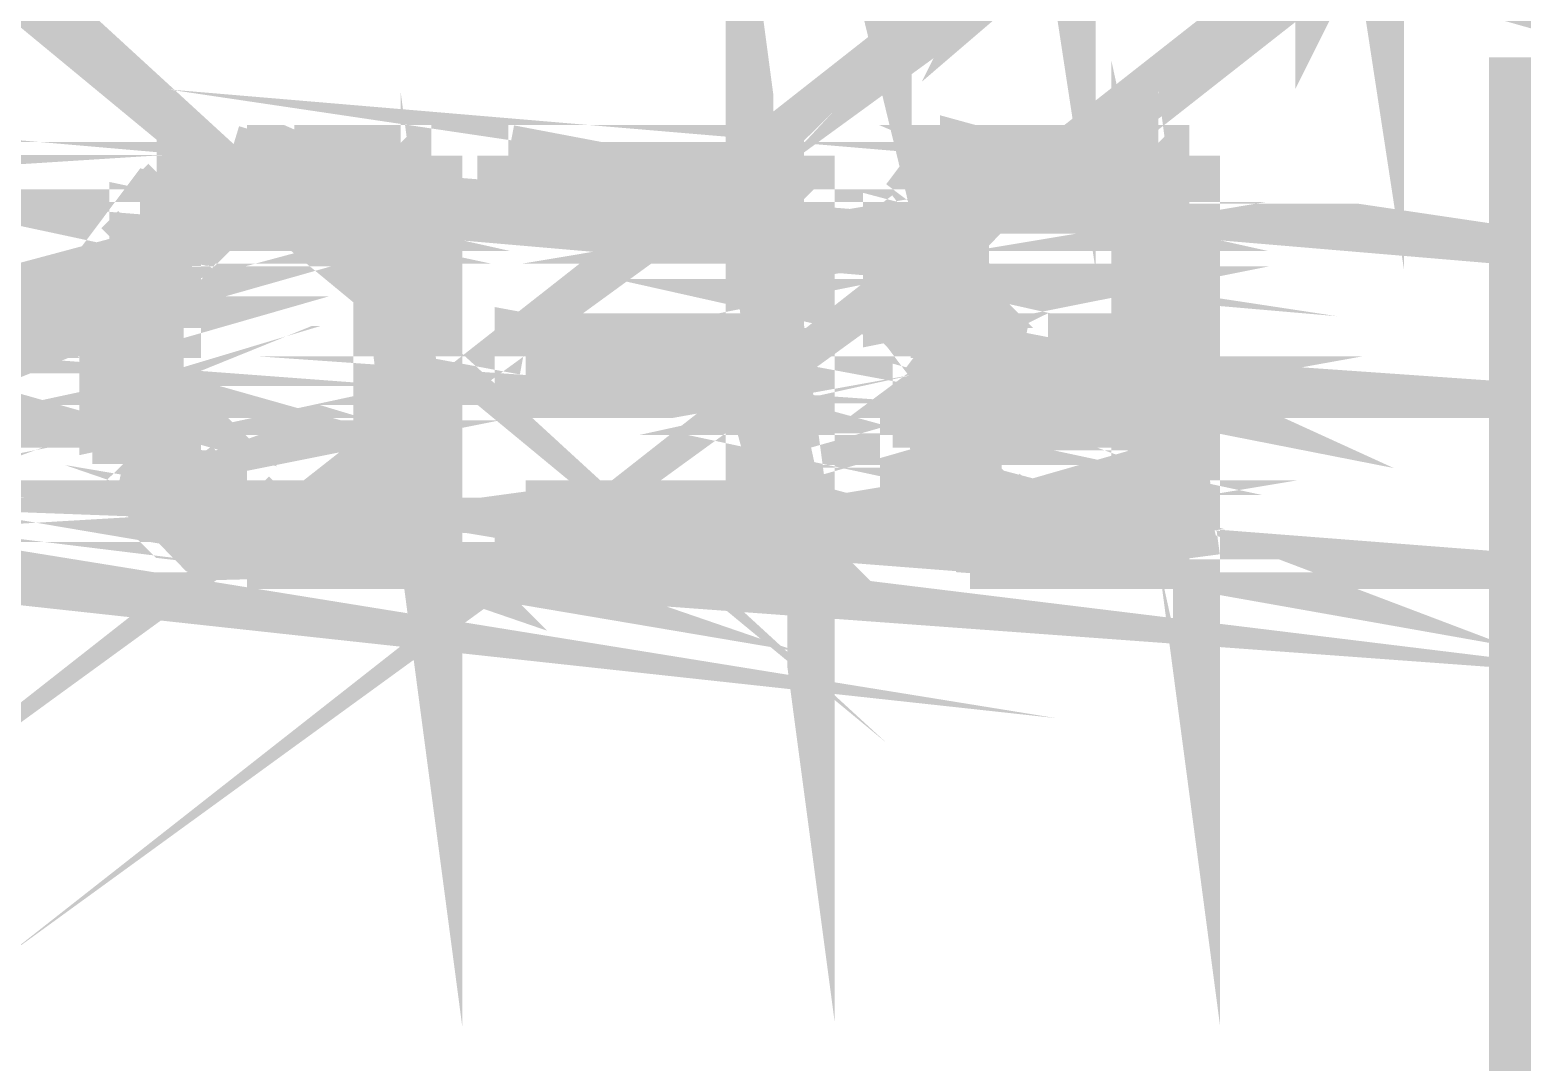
# Model space of a CAD drawing. Header units: inches. Extents: x -524 to 1067, y -71 to 1110.
# Drawn here: x 796.9 to 819.34, y 110.96 to 126.47 of the extents above; entities that cross this region are included whole.
import ezdxf

# ---------------------------------------------------------------- set-up
doc = ezdxf.new("R2010")
doc.units = ezdxf.units.IN
doc.header["$MEASUREMENT"] = 0
doc.layers.add('H', color=7, linetype='Continuous')
doc.layers.add('P', color=7, linetype='Continuous')

msp = doc.modelspace()

# ---------------------------------------------------------------- hatches: boundary and pattern name
at = {"layer": 'H', "linetype": 'Continuous'}
for points in [[(802.296, 123.806), (799.011, 124.065), (799.27, 124.065), (799.27, 124.32), (802.296, 123.806)], [(802.296, 123.806), (799.27, 124.32), (799.719, 124.32), (802.296, 123.806)], [(802.296, 123.806), (799.719, 124.32), (799.978, 124.514), (802.296, 123.806)], [(802.296, 123.806), (799.978, 124.514), (800.168, 124.514), (802.296, 123.806)], [(802.296, 123.806), (800.168, 124.514), (800.621, 124.514), (802.296, 123.806)], [(802.296, 123.806), (800.621, 124.514), (800.876, 124.514), (802.296, 123.806)], [(802.296, 123.806), (800.876, 124.514), (803.004, 124.514), (803.004, 118.528), (802.296, 123.806)], [(804.095, 123.806), (804.095, 124.514), (808.541, 124.514), (807.829, 123.806), (804.095, 123.806)], [(808.541, 118.528), (807.829, 123.806), (808.541, 124.514), (808.541, 118.528)], [(813.625, 123.806), (810.406, 124.065), (810.599, 124.065), (810.599, 124.32), (813.625, 123.806)], [(813.625, 123.806), (810.599, 124.32), (810.858, 124.32), (813.625, 123.806)], [(813.625, 123.806), (810.858, 124.32), (811.114, 124.32), (811.114, 124.514), (813.625, 123.806)], [(813.625, 123.806), (811.114, 124.514), (811.566, 124.514), (813.625, 123.806)], [(813.625, 123.806), (811.566, 124.514), (811.756, 124.514), (813.625, 123.806)], [(813.625, 123.806), (811.756, 124.514), (812.209, 124.514), (813.625, 123.806)], [(813.625, 123.806), (812.209, 124.514), (814.333, 124.514), (814.333, 118.528), (813.625, 123.806)], [(798.817, 123.806), (799.011, 124.065), (802.296, 123.806), (798.817, 123.806)], [(810.147, 123.806), (810.406, 124.065), (813.625, 123.806), (810.147, 123.806)], [(798.558, 123.612), (798.817, 123.806), (800.168, 123.806), (799.978, 123.612), (798.558, 123.612)], [(803.004, 118.528), (802.296, 119.17), (802.296, 123.806), (803.004, 118.528)], [(808.541, 118.528), (807.829, 121.035), (807.829, 123.806), (808.541, 118.528)], [(810.147, 123.612), (810.147, 123.806), (811.307, 123.806), (811.307, 123.612), (810.147, 123.612)], [(814.333, 118.528), (813.625, 121.035), (813.625, 123.806), (814.333, 118.528)], [(798.558, 123.353), (798.558, 123.612), (799.719, 123.612), (799.526, 123.353), (798.558, 123.353)], [(809.891, 123.353), (811.114, 123.612), (810.858, 123.353), (809.891, 123.353)], [(809.891, 123.353), (810.147, 123.612), (811.114, 123.612), (809.891, 123.353)], [(798.303, 123.163), (798.558, 123.353), (799.526, 123.353), (799.011, 122.904), (799.011, 122.003), (798.817, 122.003), (798.817, 121.035), (799.011, 120.846), (799.011, 120.137), (799.27, 120.137), (798.303, 119.878), (798.303, 120.327), (798.109, 120.586), (798.109, 122.455), (798.303, 122.711), (798.303, 123.163)], [(809.891, 122.196), (809.891, 123.353), (810.858, 123.353), (810.858, 122.904), (810.599, 122.904), (810.599, 122.711), (810.858, 122.455), (809.891, 122.196)], [(809.891, 122.196), (810.858, 122.455), (810.858, 122.196), (809.891, 122.196)], [(810.147, 122.003), (809.891, 122.196), (810.858, 122.196), (811.114, 122.003), (810.147, 122.003)], [(810.406, 121.747), (810.147, 122.003), (811.307, 122.003), (810.406, 121.747)], [(810.406, 121.747), (811.307, 122.003), (811.566, 121.747), (810.406, 121.747)], [(804.354, 121.035), (804.354, 121.747), (807.829, 121.035), (804.354, 121.035)], [(807.829, 121.035), (804.354, 121.747), (807.829, 121.747), (807.829, 121.035)], [(813.625, 121.035), (810.599, 121.554), (810.406, 121.747), (813.625, 121.035)], [(813.625, 121.035), (810.406, 121.747), (812.209, 121.747), (813.625, 121.035)], [(813.625, 121.035), (812.209, 121.747), (813.625, 121.747), (813.625, 121.035)], [(813.625, 121.035), (810.599, 121.554), (810.858, 121.554), (813.625, 121.035)], [(813.625, 121.035), (811.114, 121.294), (810.858, 121.554), (813.625, 121.035)], [(810.599, 121.035), (810.858, 121.294), (811.114, 121.294), (813.625, 121.035), (810.599, 121.035)], [(808.541, 118.528), (807.829, 119.17), (807.829, 121.035), (808.541, 118.528)], [(810.406, 120.586), (810.406, 120.846), (811.566, 121.035), (811.307, 120.846), (811.114, 120.846), (811.114, 120.586), (810.406, 120.586)], [(810.406, 120.846), (811.566, 121.035), (811.756, 121.035), (810.406, 120.846)], [(810.406, 120.846), (810.599, 121.035), (811.756, 121.035), (810.406, 120.846)], [(814.333, 118.528), (813.625, 119.17), (813.625, 121.035), (814.333, 118.528)], [(810.147, 120.327), (810.406, 120.586), (811.114, 120.327), (810.147, 120.327)], [(811.114, 120.327), (810.406, 120.586), (811.114, 120.586), (811.114, 120.327)], [(811.114, 119.878), (810.147, 120.137), (811.114, 120.327), (811.114, 119.878)], [(810.147, 120.137), (810.147, 120.327), (811.114, 120.327), (810.147, 120.137)], [(798.817, 119.429), (798.303, 119.878), (799.27, 120.137), (799.27, 119.878), (799.526, 119.685), (799.719, 119.685), (798.817, 119.429)], [(810.147, 119.685), (810.147, 120.137), (811.114, 119.878), (811.114, 119.685), (810.147, 119.685)], [(798.817, 119.429), (799.719, 119.685), (799.719, 119.429), (798.817, 119.429)], [(810.406, 119.17), (810.406, 119.685), (811.114, 119.685), (811.307, 119.429), (810.406, 119.17)], [(798.817, 119.17), (800.168, 119.429), (800.427, 119.17), (798.817, 119.17)], [(798.817, 119.17), (798.817, 119.429), (800.168, 119.429), (798.817, 119.17)], [(810.406, 119.17), (811.566, 119.429), (811.756, 119.17), (810.406, 119.17)], [(810.406, 119.17), (811.307, 119.429), (811.566, 119.429), (810.406, 119.17)], [(803.004, 118.528), (799.011, 118.977), (798.817, 119.17), (803.004, 118.528)], [(803.004, 118.528), (798.817, 119.17), (800.876, 119.17), (803.004, 118.528)], [(803.004, 118.528), (800.876, 119.17), (802.296, 119.17), (803.004, 118.528)], [(804.354, 118.528), (804.354, 119.17), (808.541, 118.528), (804.354, 118.528)], [(808.541, 118.528), (804.354, 119.17), (807.829, 119.17), (808.541, 118.528)], [(814.333, 118.528), (810.599, 118.977), (810.599, 119.17), (810.406, 119.17), (810.599, 119.17), (810.599, 119.17), (814.333, 118.528)], [(814.333, 118.528), (810.406, 119.17), (812.464, 119.17), (814.333, 118.528)], [(814.333, 118.528), (812.464, 119.17), (813.625, 119.17), (814.333, 118.528)], [(803.004, 118.528), (799.526, 118.718), (799.27, 118.977), (799.011, 118.977), (799.27, 118.977), (799.27, 118.977), (803.004, 118.528)], [(814.333, 118.528), (810.858, 118.718), (810.858, 118.977), (810.599, 118.977), (810.858, 118.977), (810.858, 118.977), (814.333, 118.528)], [(803.004, 118.528), (799.526, 118.718), (799.719, 118.718), (803.004, 118.528)], [(803.004, 118.528), (799.719, 118.718), (799.978, 118.718), (803.004, 118.528)], [(800.168, 118.528), (799.978, 118.718), (803.004, 118.528), (800.168, 118.528)], [(814.333, 118.528), (810.858, 118.718), (811.114, 118.718), (814.333, 118.528)], [(814.333, 118.528), (811.114, 118.718), (811.566, 118.718), (814.333, 118.528)], [(811.566, 118.528), (811.566, 118.718), (814.333, 118.528), (811.566, 118.528)]]:
    msp.add_hatch(color=256, dxfattribs=at).paths.add_polyline_path(points)

# ---------------------------------------------------------------- linework, layer by layer
at = {"layer": 'P'}
for points, const_width in [([(812.658, 128.247), (812.464, 128.054), (811.756, 127.539), (812.658, 128.247)], 0.927), ([(817.1, 128.054), (816.391, 127.539), (817.293, 128.247)], 0.927), ([(793.923, 129.664), (796.241, 127.539), (793.668, 129.664), (793.923, 129.664)], 0.927), ([(811.756, 133.591), (812.464, 128.955), (812.464, 133.591)], 0.927), ([(816.391, 133.591), (817.1, 128.955), (817.1, 133.591)], 0.927), ([(816.391, 133.591), (817.1, 128.955), (816.391, 127.539), (816.391, 133.591)], 0.927), ([(813.366, 128.7), (812.464, 128.955), (813.11, 128.7), (813.366, 128.7)], 0.927), ([(812.658, 128.247), (811.756, 127.539), (812.658, 128.507), (812.658, 128.247)], 0.927), ([(817.293, 128.247), (816.391, 127.539), (817.293, 128.507), (817.293, 128.247)], 0.927), ([(809.698, 129.664), (809.698, 127.539), (809.183, 129.664)], 0.927), ([(807.829, 121.747), (807.829, 123.871), (808.541, 118.528)], 0.927), ([(813.11, 128.7), (811.756, 127.539), (812.464, 128.955)], 0.927), ([(814.333, 118.528), (813.625, 121.747), (813.625, 121.101)], 0.927), ([(819.417, 125.481), (819.417, 53.375)], 1.157), ([(891.264, 125.481), (819.417, 125.481)], 1.157), ([(864.807, 125.481), (819.417, 125.481), (819.417, 53.375), (864.807, 53.375)], 1.157), ([(802.23, 123.871), (802.938, 118.528), (802.938, 124.579)], 0.927), ([(807.829, 123.871), (808.541, 118.528), (808.541, 124.579)], 0.927), ([(813.625, 123.871), (814.333, 118.528), (814.333, 124.579)], 0.927), ([(799.912, 124.579), (799.719, 124.32), (802.23, 123.871)], 0.927), ([(802.23, 123.871), (799.912, 124.579)], 0.927), ([(799.912, 124.579), (802.23, 123.871), (799.912, 124.579), (799.912, 124.579)], 0.927), ([(800.168, 124.579), (802.23, 123.871), (800.168, 124.579)], 0.927), ([(800.168, 124.579), (802.23, 123.871)], 0.927), ([(802.23, 123.871), (800.361, 124.579), (800.168, 124.579)], 0.927), ([(802.23, 123.871), (800.361, 124.579)], 0.927), ([(800.361, 124.579), (800.621, 124.579), (802.23, 123.871)], 0.927), ([(800.621, 124.579), (802.23, 123.871), (800.621, 124.579)], 0.927), ([(800.621, 124.579), (800.621, 124.579)], 0.927), ([(800.876, 124.579), (802.23, 123.871), (800.876, 124.579)], 0.927), ([(800.876, 124.579), (802.938, 124.579)], 0.927), ([(802.23, 123.871), (800.876, 124.579)], 0.927), ([(802.938, 124.579), (802.23, 123.871)], 0.927), ([(802.938, 124.579), (802.23, 123.871)], 0.927), ([(807.829, 123.871), (804.095, 124.579)], 0.927), ([(804.095, 124.579), (804.095, 123.871)], 0.927), ([(807.829, 123.871), (804.095, 124.579)], 0.927), ([(804.095, 124.579), (808.541, 124.579)], 0.927), ([(808.541, 124.579), (807.829, 123.871)], 0.927), ([(808.541, 124.579), (807.829, 123.871)], 0.927), ([(813.625, 123.871), (811.95, 124.579), (812.209, 124.579)], 0.927), ([(811.048, 124.32), (811.048, 124.579), (813.625, 123.871)], 0.927), ([(811.048, 124.579), (813.625, 123.871)], 0.927), ([(811.307, 124.579), (811.048, 124.579)], 0.927), ([(813.625, 123.871), (811.307, 124.579)], 0.927), ([(813.625, 123.871), (811.307, 124.579)], 0.927), ([(811.307, 124.579), (811.501, 124.579)], 0.927), ([(811.501, 124.579), (813.625, 123.871)], 0.927), ([(811.501, 124.579), (813.625, 123.871), (811.501, 124.579)], 0.927), ([(811.501, 124.579), (811.501, 124.579)], 0.927), ([(811.756, 124.579), (813.625, 123.871), (811.756, 124.579)], 0.927), ([(811.756, 124.579), (813.625, 123.871)], 0.927), ([(811.95, 124.579), (811.756, 124.579)], 0.927), ([(813.625, 123.871), (811.95, 124.579)], 0.927), ([(812.209, 124.579), (813.625, 123.871)], 0.927), ([(812.209, 124.579), (814.333, 124.579)], 0.927), ([(813.625, 123.871), (812.209, 124.579)], 0.927), ([(814.333, 124.579), (813.625, 123.871)], 0.927), ([(814.333, 124.579), (813.625, 123.871)], 0.927), ([(787.423, 124.32), (784.397, 124.127), (787.682, 124.127), (787.423, 124.32)], 0.927), ([(802.23, 123.871), (799.27, 124.127), (799.27, 124.32), (802.23, 123.871)], 0.927), ([(799.27, 124.32), (802.23, 123.871), (799.46, 124.32), (799.27, 124.32)], 0.927), ([(802.23, 123.871), (799.46, 124.32)], 0.927), ([(799.46, 124.32), (799.719, 124.32), (802.23, 123.871)], 0.927), ([(799.719, 124.32), (802.23, 123.871), (799.719, 124.32)], 0.927), ([(799.719, 124.32), (799.719, 124.32)], 0.927), ([(813.625, 123.871), (810.599, 124.127), (810.599, 124.32), (813.625, 123.871)], 0.927), ([(810.599, 124.32), (813.625, 123.871), (810.858, 124.32), (810.599, 124.32)], 0.927), ([(813.625, 123.871), (810.858, 124.32), (810.858, 124.32), (813.625, 123.871)], 0.927), ([(810.858, 124.32), (813.625, 123.871)], 0.927), ([(811.048, 124.32), (810.858, 124.32)], 0.927), ([(813.625, 123.871), (811.048, 124.32)], 0.927), ([(813.625, 123.871), (811.048, 124.32)], 0.927), ([(798.752, 123.871), (802.23, 123.871), (799.011, 124.127)], 0.927), ([(799.011, 124.127), (798.752, 123.871)], 0.927), ([(802.23, 123.871), (799.011, 124.127)], 0.927), ([(799.011, 124.127), (799.011, 124.127)], 0.927), ([(799.011, 124.127), (802.23, 123.871)], 0.927), ([(799.011, 124.127), (802.23, 123.871)], 0.927), ([(802.23, 123.871), (799.27, 124.127), (799.011, 124.127)], 0.927), ([(813.625, 123.871), (810.34, 124.127), (810.147, 123.871)], 0.927), ([(813.625, 123.871), (810.34, 124.127)], 0.927), ([(810.34, 124.127), (810.34, 124.127)], 0.927), ([(810.34, 124.127), (813.625, 123.871)], 0.927), ([(810.34, 124.127), (813.625, 123.871)], 0.927), ([(813.625, 123.871), (810.599, 124.127), (810.34, 124.127)], 0.927), ([(800.168, 123.871), (798.752, 123.871), (799.912, 123.612)], 0.927), ([(798.752, 123.871), (799.912, 123.612), (798.558, 123.612), (798.752, 123.871)], 0.927), ([(800.168, 123.871), (798.752, 123.871)], 0.927), ([(798.752, 123.871), (800.168, 123.871)], 0.927), ([(800.168, 123.871), (798.752, 123.871)], 0.927), ([(798.752, 123.871), (800.361, 123.871), (800.168, 123.871)], 0.927), ([(798.752, 123.871), (800.361, 123.871), (800.621, 123.871)], 0.927), ([(800.621, 123.871), (798.752, 123.871)], 0.927), ([(800.621, 123.871), (798.752, 123.871)], 0.927), ([(798.752, 123.871), (800.621, 123.871)], 0.927), ([(800.876, 123.871), (798.752, 123.871)], 0.927), ([(798.752, 123.871), (802.23, 123.871)], 0.927), ([(800.876, 123.871), (798.752, 123.871), (800.621, 123.871)], 0.927), ([(798.752, 123.871), (800.621, 123.871)], 0.927), ([(800.621, 123.871), (798.752, 123.871)], 0.927), ([(798.752, 123.871), (798.752, 123.871)], 0.927), ([(799.912, 123.612), (800.168, 123.871)], 0.927), ([(800.621, 123.871), (800.876, 123.871)], 0.927), ([(802.23, 123.871), (800.876, 123.871)], 0.927), ([(802.23, 123.871), (802.23, 119.236)], 0.927), ([(802.938, 118.528), (802.23, 123.871)], 0.927), ([(804.095, 123.871), (807.829, 123.871)], 0.927), ([(810.147, 123.871), (811.307, 123.612), (810.147, 123.612)], 0.927), ([(811.501, 123.871), (810.147, 123.871), (811.501, 123.871)], 0.927), ([(811.307, 123.871), (810.147, 123.871)], 0.927), ([(810.147, 123.871), (811.307, 123.612)], 0.927), ([(810.147, 123.612), (810.147, 123.871)], 0.927), ([(811.756, 123.871), (810.147, 123.871), (811.756, 123.871)], 0.927), ([(811.501, 123.871), (810.147, 123.871), (811.501, 123.871), (811.501, 123.871)], 0.927), ([(812.209, 123.871), (810.147, 123.871), (813.625, 123.871)], 0.927), ([(812.209, 123.871), (810.147, 123.871), (811.95, 123.871), (812.209, 123.871)], 0.927), ([(810.147, 123.871), (811.95, 123.871), (811.756, 123.871), (810.147, 123.871)], 0.927), ([(810.147, 123.871), (811.756, 123.871), (810.147, 123.871), (810.147, 123.871)], 0.927), ([(810.147, 123.871), (813.625, 123.871)], 0.927), ([(811.307, 123.612), (811.307, 123.871)], 0.927), ([(813.625, 123.871), (812.209, 123.871)], 0.927), ([(814.333, 118.528), (813.625, 121.747), (813.625, 123.871)], 0.927), ([(813.625, 123.871), (814.333, 118.528)], 0.927), ([(811.048, 123.612), (809.891, 123.419), (810.147, 123.612)], 0.927), ([(800.168, 119.429), (798.752, 119.236), (799.912, 119.429)], 0.927), ([(799.46, 123.419), (798.303, 123.163), (799.27, 123.163)], 0.927), ([(798.558, 123.612), (799.46, 123.419), (798.558, 123.419), (798.558, 123.612)], 0.927), ([(798.558, 123.419), (799.46, 123.419), (798.303, 123.163)], 0.927), ([(798.303, 123.163), (798.558, 123.419)], 0.927), ([(799.912, 123.612), (798.558, 123.612)], 0.927), ([(798.558, 123.612), (799.912, 123.612)], 0.927), ([(799.912, 123.612), (798.558, 123.612)], 0.927), ([(798.558, 123.612), (799.719, 123.612), (799.912, 123.612)], 0.927), ([(798.558, 123.612), (799.719, 123.612)], 0.927), ([(799.719, 123.612), (798.558, 123.612)], 0.927), ([(798.558, 123.612), (798.558, 123.612)], 0.927), ([(799.719, 123.612), (798.558, 123.612)], 0.927), ([(798.558, 123.612), (799.46, 123.419), (799.719, 123.612)], 0.927), ([(799.46, 123.419), (798.558, 123.419)], 0.927), ([(798.558, 123.419), (799.46, 123.419)], 0.927), ([(799.46, 123.419), (798.558, 123.419)], 0.927), ([(798.558, 123.419), (799.46, 123.419)], 0.927), ([(799.27, 123.163), (799.46, 123.419)], 0.927), ([(799.46, 123.419), (799.46, 123.419)], 0.927), ([(811.048, 123.612), (810.858, 123.419), (809.891, 123.419), (811.048, 123.612)], 0.927), ([(810.858, 123.419), (809.891, 123.419), (810.858, 123.163), (810.858, 123.419)], 0.927), ([(809.891, 123.419), (810.858, 123.163), (809.891, 123.163), (809.891, 123.419)], 0.927), ([(810.858, 123.419), (809.891, 123.419)], 0.927), ([(809.891, 123.419), (810.858, 123.419)], 0.927), ([(810.858, 123.419), (809.891, 123.419), (809.891, 123.419)], 0.927), ([(809.891, 123.419), (810.858, 123.419)], 0.927), ([(811.307, 123.612), (810.147, 123.612)], 0.927), ([(810.147, 123.612), (811.307, 123.612)], 0.927), ([(811.048, 123.612), (810.147, 123.612)], 0.927), ([(810.147, 123.612), (811.048, 123.612), (811.048, 123.612), (810.147, 123.612)], 0.927), ([(799.27, 123.163), (798.303, 122.904), (799.011, 122.904), (799.27, 123.163)], 0.927), ([(798.303, 123.163), (799.27, 123.163)], 0.927), ([(799.27, 123.163), (798.303, 123.163), (798.303, 123.163), (799.27, 123.163)], 0.927), ([(798.303, 123.163), (799.27, 123.163)], 0.927), ([(798.303, 123.163), (799.27, 123.163)], 0.927), ([(799.27, 123.163), (798.303, 122.904), (798.303, 123.163)], 0.927), ([(799.27, 123.163), (799.27, 123.163)], 0.927), ([(810.858, 123.163), (809.891, 123.163), (810.858, 122.904), (810.858, 123.163)], 0.927), ([(809.891, 123.163), (810.858, 122.904), (809.891, 122.904), (809.891, 123.163)], 0.927), ([(799.011, 122.711), (798.109, 122.455), (798.303, 122.711)], 0.927), ([(798.303, 122.904), (799.011, 122.904)], 0.927), ([(799.011, 122.904), (798.303, 122.711)], 0.927), ([(798.303, 122.711), (798.303, 122.904)], 0.927), ([(799.011, 122.904), (798.303, 122.711)], 0.927), ([(798.303, 122.711), (799.011, 122.711), (799.011, 122.904)], 0.927), ([(810.858, 122.904), (809.891, 122.904), (810.599, 122.904)], 0.927), ([(809.891, 122.904), (810.599, 122.904), (809.891, 122.904), (809.891, 122.904), (810.599, 122.904), (809.891, 122.904)], 0.927), ([(810.599, 122.904), (810.599, 122.904), (809.891, 122.904)], 0.927), ([(810.599, 122.904), (809.891, 122.711)], 0.927), ([(809.891, 122.711), (809.891, 122.904)], 0.927), ([(810.599, 122.904), (809.891, 122.711)], 0.927), ([(809.891, 122.711), (810.599, 122.711), (810.599, 122.904)], 0.927), ([(810.599, 122.904), (810.858, 122.904)], 0.927), ([(799.011, 122.711), (798.109, 122.455), (799.011, 122.455), (799.011, 122.711)], 0.927), ([(798.303, 122.711), (799.011, 122.711)], 0.927), ([(799.011, 122.711), (798.303, 122.711)], 0.927), ([(798.303, 122.711), (798.303, 122.711)], 0.927), ([(799.011, 122.711), (798.303, 122.711)], 0.927), ([(798.303, 122.711), (799.011, 122.711), (799.011, 122.711), (798.303, 122.711)], 0.927), ([(809.891, 122.711), (810.599, 122.711)], 0.927), ([(810.599, 122.711), (809.891, 122.455)], 0.927), ([(809.891, 122.455), (809.891, 122.711)], 0.927), ([(810.599, 122.711), (809.891, 122.455)], 0.927), ([(809.891, 122.455), (810.858, 122.455), (810.599, 122.711)], 0.927), ([(798.109, 122.455), (799.011, 122.455)], 0.927), ([(799.011, 122.455), (798.109, 122.455)], 0.927), ([(798.109, 122.455), (798.109, 122.455)], 0.927), ([(799.011, 122.455), (798.109, 122.455)], 0.927), ([(798.109, 122.455), (799.011, 122.455), (799.011, 122.455), (798.109, 122.455)], 0.927), ([(799.011, 122.455), (798.109, 122.262), (798.109, 122.455)], 0.927), ([(799.011, 122.455), (798.109, 122.262)], 0.927), ([(799.011, 122.262), (799.011, 122.455)], 0.927), ([(809.891, 122.455), (810.858, 122.455), (809.891, 122.262), (809.891, 122.455)], 0.927), ([(810.858, 122.455), (809.891, 122.262), (810.858, 122.455)], 0.927), ([(799.011, 122.262), (798.109, 122.003), (799.011, 122.003), (799.011, 122.262)], 0.927), ([(798.109, 122.262), (799.011, 122.262)], 0.927), ([(798.109, 122.262), (799.011, 122.262)], 0.927), ([(799.011, 122.262), (798.109, 122.003), (798.109, 122.262)], 0.927), ([(810.858, 122.262), (809.891, 122.262), (811.048, 122.003), (810.858, 122.262)], 0.927), ([(810.858, 122.262), (809.891, 122.262)], 0.927), ([(809.891, 122.262), (810.858, 122.262)], 0.927), ([(809.891, 122.262), (811.048, 122.003)], 0.927), ([(810.147, 122.003), (809.891, 122.262)], 0.927), ([(810.858, 122.262), (809.891, 122.262), (809.891, 122.262)], 0.927), ([(809.891, 122.262), (810.858, 122.262)], 0.927), ([(798.109, 122.003), (799.011, 122.003)], 0.927), ([(799.011, 122.003), (798.109, 122.003)], 0.927), ([(798.109, 122.003), (798.109, 122.003)], 0.927), ([(799.011, 122.003), (798.109, 122.003)], 0.927), ([(798.109, 122.003), (798.752, 122.003)], 0.927), ([(798.109, 122.003), (798.752, 122.003)], 0.927), ([(798.752, 122.003), (798.109, 121.747)], 0.927), ([(798.109, 121.747), (798.109, 122.003)], 0.927), ([(798.752, 122.003), (798.109, 121.747)], 0.927), ([(798.109, 121.747), (798.752, 121.747), (798.752, 122.003)], 0.927), ([(798.752, 122.003), (799.011, 122.003)], 0.927), ([(810.147, 122.003), (811.307, 122.003)], 0.927), ([(811.307, 122.003), (810.147, 122.003)], 0.927), ([(810.147, 122.003), (811.307, 122.003)], 0.927), ([(811.307, 122.003), (810.34, 121.747), (810.147, 122.003)], 0.927), ([(811.048, 122.003), (810.147, 122.003)], 0.927), ([(811.048, 122.003), (810.147, 122.003)], 0.927), ([(810.147, 122.003), (811.048, 122.003), (811.048, 122.003), (810.147, 122.003)], 0.927), ([(811.048, 122.003), (810.147, 122.003)], 0.927), ([(810.147, 122.003), (810.147, 122.003)], 0.927), ([(811.048, 122.003), (810.147, 122.003)], 0.927), ([(810.147, 122.003), (811.307, 122.003), (811.048, 122.003)], 0.927), ([(810.147, 122.003), (811.307, 122.003), (811.307, 122.003)], 0.927), ([(811.307, 122.003), (810.147, 122.003)], 0.927), ([(810.34, 121.747), (813.625, 121.101), (812.209, 121.747)], 0.927), ([(810.34, 121.747), (811.307, 122.003)], 0.927), ([(811.307, 122.003), (811.501, 121.747)], 0.927), ([(798.752, 121.747), (798.109, 121.554), (798.752, 121.554)], 0.927), ([(798.109, 121.747), (798.752, 121.747)], 0.927), ([(798.752, 121.747), (798.109, 121.554)], 0.927), ([(798.109, 121.554), (798.109, 121.747)], 0.927), ([(798.752, 121.554), (798.752, 121.747)], 0.927), ([(804.354, 121.747), (804.354, 121.101), (807.829, 121.101), (804.354, 121.747)], 0.927), ([(804.354, 121.747), (807.829, 121.747), (804.354, 121.747), (804.354, 121.747), (807.829, 121.747)], 0.927), ([(804.354, 121.747), (807.829, 121.101), (807.829, 121.747)], 0.927), ([(808.541, 118.528), (807.829, 121.747)], 0.927), ([(807.829, 121.747), (807.829, 121.101)], 0.927), ([(808.541, 118.528), (807.829, 121.747)], 0.927), ([(811.95, 121.747), (810.34, 121.747), (811.95, 121.747)], 0.927), ([(812.209, 121.747), (810.34, 121.747), (812.209, 121.747), (812.209, 121.747)], 0.927), ([(811.95, 121.747), (810.34, 121.747), (811.756, 121.747), (811.95, 121.747)], 0.927), ([(810.34, 121.747), (811.756, 121.747), (811.501, 121.747), (810.34, 121.747)], 0.927), ([(811.501, 121.747), (810.34, 121.747)], 0.927), ([(811.501, 121.747), (810.34, 121.747), (811.501, 121.747), (811.501, 121.747)], 0.927), ([(813.625, 121.101), (810.34, 121.747)], 0.927), ([(810.34, 121.747), (810.599, 121.554)], 0.927), ([(813.625, 121.101), (810.34, 121.747)], 0.927), ([(810.34, 121.747), (810.34, 121.747)], 0.927), ([(810.34, 121.747), (813.625, 121.101)], 0.927), ([(812.209, 121.747), (810.34, 121.747)], 0.927), ([(812.209, 121.747), (813.625, 121.747), (812.209, 121.747), (812.209, 121.747), (813.625, 121.747)], 0.927), ([(812.209, 121.747), (813.625, 121.101), (813.625, 121.747)], 0.927), ([(790.448, 121.294), (793.923, 121.294), (790.448, 121.554), (790.448, 121.294)], 0.927), ([(798.109, 121.554), (798.752, 121.554), (798.109, 121.294)], 0.927), ([(798.109, 121.294), (798.109, 121.554)], 0.927), ([(798.752, 121.554), (798.109, 121.294)], 0.927), ([(798.752, 121.294), (798.752, 121.554)], 0.927), ([(810.858, 121.554), (813.625, 121.101), (810.599, 121.554)], 0.927), ([(810.599, 121.554), (810.858, 121.554)], 0.927), ([(813.625, 121.101), (810.599, 121.554), (810.599, 121.554), (813.625, 121.101)], 0.927), ([(810.599, 121.554), (813.625, 121.101)], 0.927), ([(810.858, 121.554), (811.048, 121.294)], 0.927), ([(813.625, 121.101), (810.858, 121.554)], 0.927), ([(798.752, 121.294), (798.109, 121.294), (798.752, 121.101)], 0.927), ([(798.109, 121.294), (798.752, 121.101), (798.109, 121.101)], 0.927), ([(798.109, 121.101), (799.011, 120.846), (798.752, 121.101)], 0.927), ([(798.109, 121.294), (798.752, 121.294)], 0.927), ([(798.109, 121.294), (798.752, 121.294)], 0.927), ([(798.752, 121.294), (798.109, 121.294)], 0.927), ([(798.109, 121.294), (798.109, 121.294)], 0.927), ([(798.109, 121.101), (798.109, 121.294)], 0.927), ([(798.752, 121.101), (798.752, 121.294)], 0.927), ([(810.599, 121.101), (813.625, 121.101), (810.858, 121.294), (810.599, 121.101)], 0.927), ([(813.625, 121.101), (810.858, 121.294)], 0.927), ([(810.858, 121.294), (811.048, 121.294), (813.625, 121.101)], 0.927), ([(811.048, 121.294), (813.625, 121.101)], 0.927), ([(811.048, 121.294), (813.625, 121.101), (811.048, 121.294)], 0.927), ([(811.048, 121.294), (811.048, 121.294)], 0.927), ([(798.109, 121.101), (799.011, 120.846), (798.109, 120.846), (798.109, 121.101)], 0.927), ([(798.752, 121.101), (798.109, 121.101)], 0.927), ([(811.307, 120.846), (810.34, 120.846), (811.501, 121.101)], 0.927), ([(810.599, 121.101), (811.756, 121.101), (810.34, 120.846)], 0.927), ([(807.829, 121.101), (807.829, 119.236)], 0.927), ([(808.541, 118.528), (807.829, 121.101)], 0.927), ([(807.829, 121.101), (808.541, 118.528)], 0.927), ([(811.756, 121.101), (810.34, 120.846), (811.756, 121.101)], 0.927), ([(811.501, 121.101), (810.34, 120.846), (811.501, 121.101), (811.501, 121.101)], 0.927), ([(810.34, 120.846), (810.599, 121.101)], 0.927), ([(811.95, 121.101), (810.599, 121.101), (811.95, 121.101), (810.599, 121.101)], 0.927), ([(810.599, 121.101), (811.756, 121.101), (811.95, 121.101)], 0.927), ([(811.95, 121.101), (810.599, 121.101), (812.209, 121.101), (811.95, 121.101)], 0.927), ([(810.599, 121.101), (812.209, 121.101), (813.625, 121.101), (810.599, 121.101)], 0.927), ([(810.599, 121.101), (812.209, 121.101), (810.599, 121.101), (810.599, 121.101)], 0.927), ([(811.501, 121.101), (811.307, 120.846)], 0.927), ([(813.625, 121.101), (813.625, 119.236), (814.333, 118.528)], 0.927), ([(814.333, 118.528), (813.625, 121.101)], 0.927), ([(813.625, 121.101), (814.333, 118.528)], 0.927), ([(799.011, 120.846), (798.109, 120.652), (799.011, 120.652), (799.011, 120.846)], 0.927), ([(799.011, 120.846), (798.109, 120.846)], 0.927), ([(798.109, 120.846), (799.011, 120.846)], 0.927), ([(798.109, 120.846), (799.011, 120.846)], 0.927), ([(799.011, 120.846), (798.109, 120.652), (798.109, 120.846)], 0.927), ([(799.011, 120.846), (799.011, 120.846)], 0.927), ([(810.34, 120.846), (811.048, 120.652), (810.34, 120.652), (810.34, 120.846)], 0.927), ([(811.307, 120.846), (810.34, 120.846)], 0.927), ([(810.34, 120.846), (811.307, 120.846)], 0.927), ([(810.34, 120.846), (811.307, 120.846)], 0.927), ([(811.307, 120.846), (810.34, 120.846), (810.34, 120.846), (811.307, 120.846)], 0.927), ([(810.34, 120.846), (811.048, 120.846), (811.307, 120.846)], 0.927), ([(810.34, 120.846), (811.048, 120.846)], 0.927), ([(811.048, 120.846), (810.34, 120.846), (810.34, 120.846), (811.048, 120.846)], 0.927), ([(810.34, 120.846), (811.048, 120.652), (811.048, 120.846)], 0.927), ([(811.307, 120.846), (811.307, 120.846)], 0.927), ([(798.109, 120.652), (799.011, 120.652), (798.109, 120.652), (798.109, 120.652), (799.011, 120.652)], 0.927), ([(798.109, 120.652), (799.011, 120.393), (799.011, 120.652)], 0.927), ([(798.109, 120.652), (799.011, 120.393)], 0.927), ([(798.303, 120.393), (798.109, 120.652)], 0.927), ([(811.048, 120.652), (810.34, 120.652), (811.048, 120.652), (810.34, 120.652), (811.048, 120.393), (811.048, 120.652)], 0.927), ([(810.147, 120.393), (811.048, 120.393), (810.34, 120.652)], 0.927), ([(810.34, 120.652), (810.147, 120.393)], 0.927), ([(790.448, 118.977), (794.569, 118.528), (790.189, 119.236), (790.448, 118.977)], 0.927), ([(799.011, 120.393), (798.303, 120.137), (799.011, 120.137)], 0.927), ([(799.011, 120.393), (798.303, 120.393)], 0.927), ([(799.011, 120.393), (798.303, 120.393)], 0.927), ([(798.303, 120.393), (799.011, 120.393), (799.011, 120.393), (798.303, 120.393)], 0.927), ([(799.011, 120.393), (798.303, 120.137)], 0.927), ([(798.303, 120.137), (798.303, 120.393)], 0.927), ([(799.011, 120.137), (799.011, 120.393)], 0.927), ([(810.147, 120.393), (811.048, 120.393), (810.147, 120.137), (810.147, 120.393)], 0.927), ([(811.048, 120.393), (810.147, 120.137), (811.048, 120.393)], 0.927), ([(810.147, 120.393), (811.048, 120.393)], 0.927), ([(811.048, 120.393), (810.147, 120.393)], 0.927), ([(810.147, 120.393), (811.048, 120.393), (811.048, 120.393)], 0.927), ([(811.048, 120.393), (810.147, 120.393)], 0.927), ([(798.303, 120.137), (799.27, 120.137), (798.303, 119.944)], 0.927), ([(799.27, 120.137), (798.303, 119.944), (799.27, 120.137), (798.303, 119.944)], 0.927), ([(798.303, 120.137), (799.011, 120.137)], 0.927), ([(799.011, 120.137), (798.303, 120.137), (798.303, 120.137), (799.011, 120.137)], 0.927), ([(798.303, 120.137), (799.27, 120.137), (799.011, 120.137)], 0.927), ([(798.303, 119.944), (798.303, 120.137)], 0.927), ([(799.27, 119.944), (799.27, 120.137)], 0.927), ([(810.147, 120.137), (811.048, 119.944), (810.147, 120.137), (811.048, 119.944), (810.147, 119.944), (810.147, 120.137)], 0.927), ([(811.048, 120.137), (810.147, 120.137)], 0.927), ([(810.147, 120.137), (811.048, 119.944), (811.048, 120.137)], 0.927), ([(799.46, 118.783), (802.938, 118.528), (799.27, 118.977), (799.46, 118.783)], 0.927), ([(798.303, 119.944), (799.27, 119.944)], 0.927), ([(798.303, 119.944), (799.27, 119.944)], 0.927), ([(799.27, 119.944), (798.303, 119.944), (798.303, 119.944), (799.27, 119.944)], 0.927), ([(798.303, 119.944), (799.46, 119.685)], 0.927), ([(798.303, 119.944), (799.46, 119.685)], 0.927), ([(799.46, 119.685), (798.558, 119.685), (798.303, 119.944)], 0.927), ([(799.46, 119.685), (799.27, 119.944)], 0.927), ([(811.048, 119.944), (810.147, 119.685), (811.048, 119.685), (811.048, 119.944)], 0.927), ([(811.048, 119.944), (810.147, 119.944)], 0.927), ([(810.147, 119.944), (811.048, 119.944)], 0.927), ([(810.147, 119.944), (811.048, 119.944)], 0.927), ([(811.048, 119.944), (810.147, 119.685), (810.147, 119.944)], 0.927), ([(811.048, 119.944), (811.048, 119.944)], 0.927), ([(799.46, 119.685), (798.558, 119.685), (799.46, 119.685), (799.46, 119.685), (798.558, 119.685), (799.46, 119.685)], 0.927), ([(798.558, 119.685), (798.558, 119.685), (799.46, 119.685)], 0.927), ([(798.558, 119.685), (799.719, 119.685), (799.46, 119.685)], 0.927), ([(798.558, 119.685), (799.719, 119.685)], 0.927), ([(799.719, 119.685), (798.752, 119.429), (798.558, 119.685)], 0.927), ([(799.719, 119.685), (798.752, 119.429), (799.719, 119.685)], 0.927), ([(810.34, 119.685), (811.307, 119.429), (810.34, 119.429)], 0.927), ([(810.147, 119.685), (811.048, 119.685), (810.34, 119.685), (810.147, 119.685)], 0.927), ([(811.048, 119.685), (810.34, 119.685), (811.048, 119.685), (810.34, 119.685)], 0.927), ([(810.34, 119.685), (811.307, 119.429)], 0.927), ([(810.34, 119.429), (810.34, 119.685)], 0.927), ([(811.307, 119.429), (811.048, 119.685)], 0.927), ([(800.361, 119.236), (798.752, 119.236), (800.168, 119.429)], 0.927), ([(800.876, 119.236), (798.752, 119.236), (802.938, 118.528), (800.876, 119.236)], 0.927), ([(798.752, 119.236), (799.912, 119.429)], 0.927), ([(799.912, 119.429), (798.752, 119.236), (799.912, 119.429), (798.752, 119.236), (799.912, 119.429)], 0.927), ([(798.752, 119.236), (798.752, 119.429), (799.912, 119.429)], 0.927), ([(799.719, 119.429), (798.752, 119.429)], 0.927), ([(798.752, 119.429), (799.912, 119.429), (799.719, 119.429)], 0.927), ([(799.912, 119.429), (800.168, 119.429)], 0.927), ([(799.912, 119.429), (799.912, 119.429)], 0.927), ([(800.168, 119.429), (800.361, 119.236)], 0.927), ([(811.756, 119.236), (810.34, 119.236), (811.501, 119.429)], 0.927), ([(810.34, 119.236), (814.333, 118.528), (812.464, 119.236)], 0.927), ([(811.501, 119.429), (810.34, 119.236), (811.501, 119.429), (810.34, 119.236), (811.501, 119.429)], 0.927), ([(810.34, 119.236), (811.501, 119.429)], 0.927), ([(811.307, 119.429), (810.34, 119.236)], 0.927), ([(811.307, 119.429), (810.34, 119.429)], 0.927), ([(810.34, 119.429), (811.307, 119.429), (811.307, 119.429), (810.34, 119.429)], 0.927), ([(811.307, 119.429), (810.34, 119.236)], 0.927), ([(810.34, 119.236), (810.34, 119.429)], 0.927), ([(811.501, 119.429), (811.307, 119.429)], 0.927), ([(811.501, 119.429), (811.756, 119.236)], 0.927), ([(811.501, 119.429), (811.501, 119.429)], 0.927), ([(802.23, 119.236), (800.876, 119.236), (802.938, 118.528), (802.23, 119.236)], 0.927), ([(800.621, 119.236), (798.752, 119.236)], 0.927), ([(798.752, 119.236), (800.621, 119.236)], 0.927), ([(800.876, 119.236), (798.752, 119.236)], 0.927), ([(798.752, 119.236), (800.876, 119.236), (800.876, 119.236)], 0.927), ([(800.621, 119.236), (798.752, 119.236)], 0.927), ([(798.752, 119.236), (800.361, 119.236), (800.621, 119.236)], 0.927), ([(798.752, 119.236), (800.361, 119.236), (800.361, 119.236)], 0.927), ([(800.361, 119.236), (798.752, 119.236)], 0.927), ([(800.361, 119.236), (798.752, 119.236)], 0.927), ([(798.752, 119.236), (798.752, 119.236), (800.361, 119.236)], 0.927), ([(798.752, 119.236), (799.011, 118.977), (802.938, 118.528)], 0.927), ([(802.938, 118.528), (798.752, 119.236)], 0.927), ([(807.829, 119.236), (804.354, 119.236), (808.541, 118.528), (807.829, 119.236)], 0.927), ([(800.876, 119.236), (802.23, 119.236)], 0.927), ([(802.23, 119.236), (800.876, 119.236)], 0.927), ([(800.876, 119.236), (800.876, 119.236)], 0.927), ([(802.23, 119.236), (802.938, 118.528)], 0.927), ([(804.354, 119.236), (808.541, 118.528)], 0.927), ([(808.541, 118.528), (804.354, 118.528), (804.354, 119.236)], 0.927), ([(804.354, 119.236), (807.829, 119.236)], 0.927), ([(807.829, 119.236), (804.354, 119.236)], 0.927), ([(804.354, 119.236), (804.354, 119.236)], 0.927), ([(807.829, 119.236), (808.541, 118.528)], 0.927), ([(812.464, 119.236), (810.34, 119.236)], 0.927), ([(810.34, 119.236), (812.209, 119.236), (812.464, 119.236)], 0.927), ([(810.34, 119.236), (812.209, 119.236)], 0.927), ([(812.209, 119.236), (811.95, 119.236), (810.34, 119.236)], 0.927), ([(811.756, 119.236), (810.34, 119.236)], 0.927), ([(810.34, 119.236), (811.95, 119.236)], 0.927), ([(810.34, 119.236), (811.95, 119.236)], 0.927), ([(811.95, 119.236), (810.34, 119.236)], 0.927), ([(810.34, 119.236), (810.34, 119.236)], 0.927), ([(811.95, 119.236), (810.34, 119.236)], 0.927), ([(810.34, 119.236), (811.95, 119.236), (811.95, 119.236)], 0.927), ([(814.333, 118.528), (810.599, 119.236), (810.34, 119.236)], 0.927), ([(810.34, 119.236), (814.333, 118.528)], 0.927), ([(812.464, 119.236), (810.34, 119.236)], 0.927), ([(814.333, 118.528), (810.599, 119.236)], 0.927), ([(810.599, 119.236), (810.599, 118.977)], 0.927), ([(811.95, 119.236), (811.756, 119.236)], 0.927), ([(812.464, 119.236), (813.625, 119.236)], 0.927), ([(813.625, 119.236), (812.464, 119.236)], 0.927), ([(812.464, 119.236), (812.464, 119.236)], 0.927), ([(813.625, 119.236), (812.464, 119.236)], 0.927), ([(812.464, 119.236), (814.333, 118.528)], 0.927), ([(814.333, 118.528), (813.625, 119.236)], 0.927), ([(787.682, 118.977), (784.397, 118.783), (787.423, 118.783), (787.682, 118.977)], 0.927), ([(802.938, 118.528), (799.27, 118.977), (799.011, 118.977), (802.938, 118.528)], 0.927), ([(799.011, 118.977), (802.938, 118.528), (799.011, 118.977), (799.011, 118.977)], 0.927), ([(810.858, 118.977), (810.599, 118.977), (814.333, 118.528)], 0.927), ([(810.599, 118.977), (814.333, 118.528)], 0.927), ([(814.333, 118.528), (810.858, 118.977)], 0.927), ([(810.858, 118.977), (810.858, 118.783)], 0.927), ([(814.333, 118.528), (810.858, 118.977)], 0.927), ([(819.417, 118.977), (843.754, 118.977)], 1.161), ([(845.623, 113.44), (819.417, 113.44), (819.417, 118.977)], 1.157), ([(794.569, 118.528), (791.156, 118.783), (790.897, 118.783), (794.569, 118.528)], 0.927), ([(799.719, 118.783), (802.938, 118.528), (799.46, 118.783)], 0.927), ([(799.46, 118.783), (799.719, 118.783)], 0.927), ([(802.938, 118.528), (799.46, 118.783), (799.46, 118.783), (802.938, 118.528)], 0.927), ([(811.307, 118.783), (811.048, 118.783), (814.333, 118.528)], 0.927), ([(799.719, 118.783), (802.938, 118.528), (799.719, 118.783)], 0.927), ([(799.912, 118.783), (800.168, 118.528)], 0.927), ([(802.938, 118.528), (799.912, 118.783)], 0.927), ([(799.912, 118.783), (802.938, 118.528), (799.912, 118.783), (799.912, 118.783)], 0.927), ([(814.333, 118.528), (811.307, 118.783), (811.501, 118.783)], 0.927), ([(810.858, 118.783), (814.333, 118.528), (810.858, 118.783)], 0.927), ([(810.858, 118.783), (814.333, 118.528)], 0.927), ([(811.048, 118.783), (814.333, 118.528), (811.048, 118.783), (811.048, 118.783)], 0.927), ([(814.333, 118.528), (811.307, 118.783)], 0.927), ([(814.333, 118.528), (811.501, 118.528), (811.501, 118.783), (814.333, 118.528)], 0.927), ([(811.501, 118.783), (814.333, 118.528)], 0.927), ([(802.938, 118.528), (800.361, 118.528), (800.168, 118.528)], 0.927), ([(800.168, 118.528), (802.938, 118.528)], 0.927), ([(800.168, 118.528), (802.938, 118.528)], 0.927), ([(800.168, 118.528), (802.938, 118.528)], 0.927), ([(802.938, 118.528), (800.168, 118.528), (800.168, 118.528)], 0.927), ([(802.938, 118.528), (800.361, 118.528)], 0.927), ([(800.361, 118.528), (800.621, 118.528)], 0.927), ([(800.621, 118.528), (802.938, 118.528)], 0.927), ([(802.938, 118.528), (800.621, 118.528)], 0.927), ([(800.621, 118.528), (802.938, 118.528), (800.876, 118.528)], 0.927), ([(800.876, 118.528), (800.621, 118.528)], 0.927), ([(800.621, 118.528), (802.938, 118.528)], 0.927), ([(811.756, 118.528), (814.333, 118.528), (811.501, 118.528)], 0.927), ([(811.501, 118.528), (811.756, 118.528)], 0.927), ([(811.756, 118.528), (814.333, 118.528)], 0.927), ([(814.333, 118.528), (811.756, 118.528)], 0.927), ([(811.95, 118.528), (814.333, 118.528)], 0.927), ([(814.333, 118.528), (812.209, 118.528), (811.95, 118.528)], 0.927)]:
    msp.add_lwpolyline(points, dxfattribs=dict(at, const_width=const_width))

doc.saveas('drawing.dxf')
